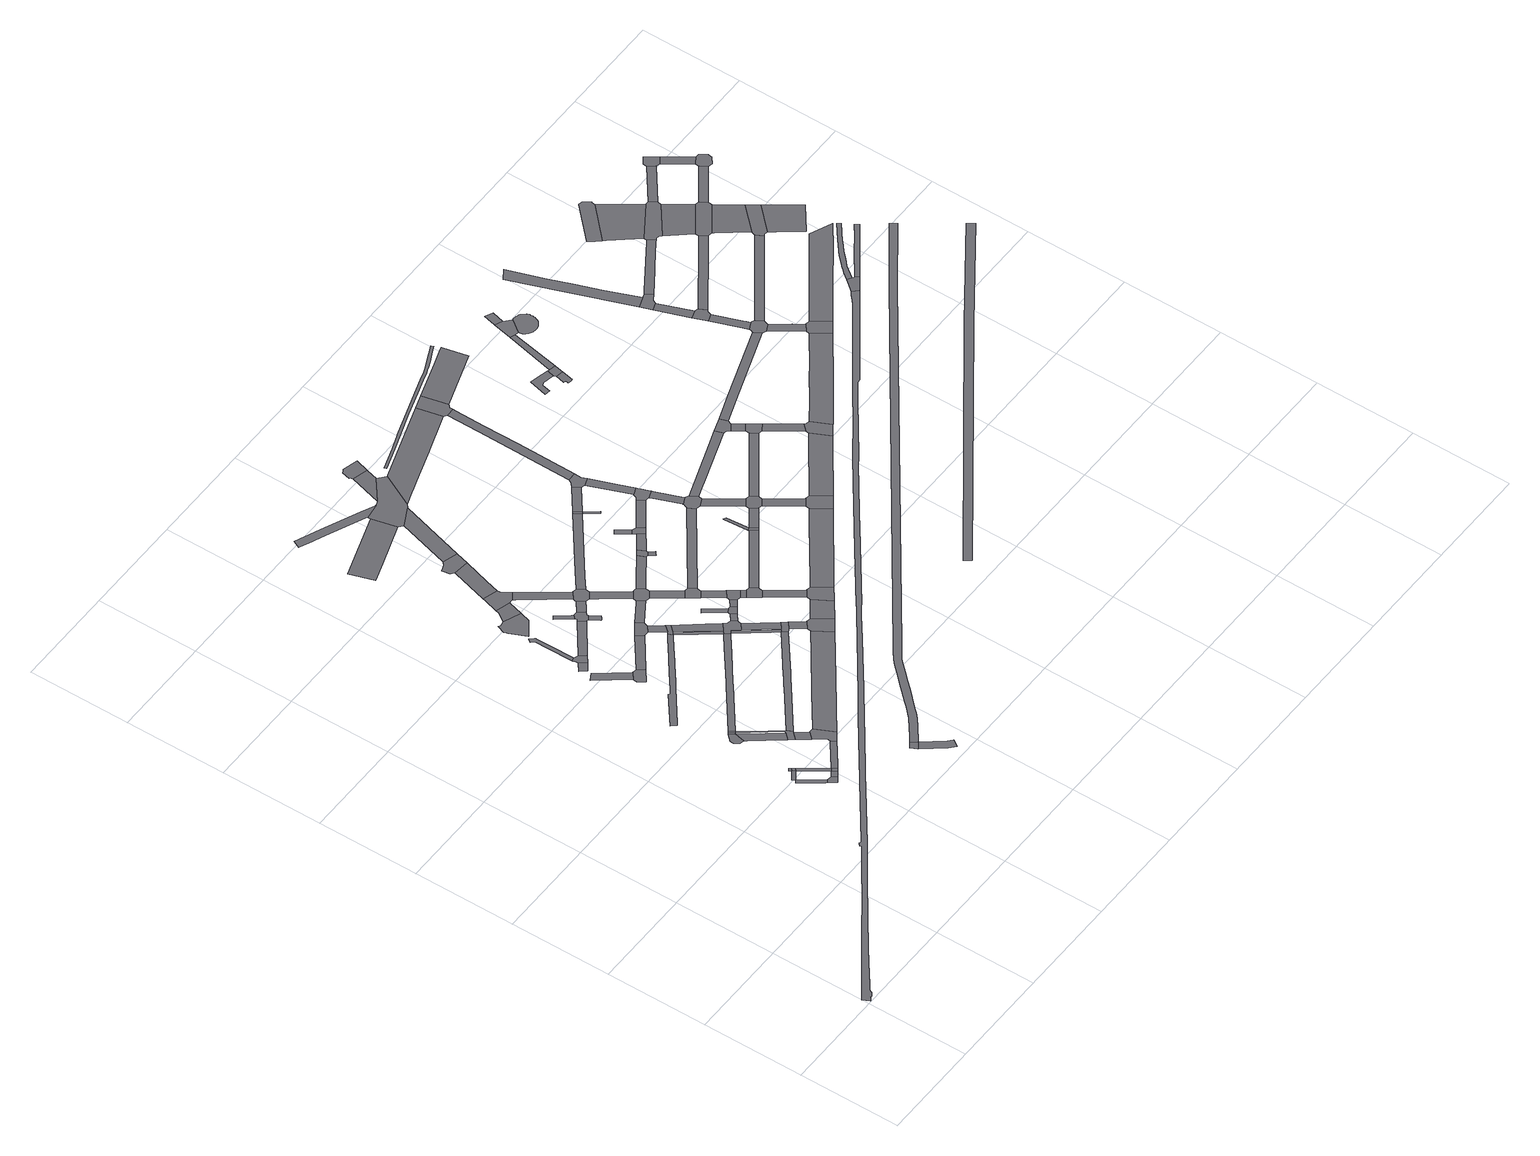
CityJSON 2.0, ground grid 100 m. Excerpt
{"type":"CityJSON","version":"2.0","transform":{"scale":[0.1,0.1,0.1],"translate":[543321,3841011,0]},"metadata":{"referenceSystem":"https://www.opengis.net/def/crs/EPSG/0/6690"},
"CityObjects":{
"road1":{"type":"Road","attributes":{"RoadStructureAttribute.sectionType":"1"},"geometry":[{"type":"MultiSurface","lod":"1","boundaries":[[[0,1,2,3,4,5,6]]]}]},
"road2":{"type":"Road","attributes":{"RoadStructureAttribute.sectionType":"1"},"geometry":[{"type":"MultiSurface","lod":"1","boundaries":[[[7,8,1,9]]]}]},
"road3":{"type":"Road","geometry":[{"type":"MultiSurface","lod":"1","boundaries":[[[10,11,7,12]]]}]},
"road4":{"type":"Road","geometry":[{"type":"MultiSurface","lod":"1","boundaries":[[[6,5,13,14,15,16,17,18,19,20]]]}]},
"road5":{"type":"Road","geometry":[{"type":"MultiSurface","lod":"1","boundaries":[[[12,7,9,21]]]}]},
"road6":{"type":"Road","attributes":{"RoadStructureAttribute.sectionType":"1"},"geometry":[{"type":"MultiSurface","lod":"1","boundaries":[[[21,9,22,23]]]}]},
"road7":{"type":"Road","attributes":{"RoadStructureAttribute.sectionType":"1"},"geometry":[{"type":"MultiSurface","lod":"1","boundaries":[[[22,24,20,19,25,26]]]}]},
"road8":{"type":"Road","geometry":[{"type":"MultiSurface","lod":"1","boundaries":[[[23,22,26,27]]]}]},
"road9":{"type":"Road","geometry":[{"type":"MultiSurface","lod":"1","boundaries":[[[28,29,30,31,32,33,34]]]}]},
"road10":{"type":"Road","attributes":{"RoadStructureAttribute.sectionType":"1"},"geometry":[{"type":"MultiSurface","lod":"1","boundaries":[[[35,28,34,36]]]}]},
"road11":{"type":"Road","geometry":[{"type":"MultiSurface","lod":"1","boundaries":[[[37,35,36,38]]]}]},
"road12":{"type":"Road","attributes":{"RoadStructureAttribute.sectionType":"1"},"geometry":[{"type":"MultiSurface","lod":"1","boundaries":[[[39,40,41,23,27,42,43,44]]]}]},
"road13":{"type":"Road","attributes":{"RoadStructureAttribute.sectionType":"1"},"geometry":[{"type":"MultiSurface","lod":"1","boundaries":[[[45,46,34,33,47,48,49,50,51]]]}]},
"road14":{"type":"Road","attributes":{"RoadStructureAttribute.sectionType":"1"},"geometry":[{"type":"MultiSurface","lod":"1","boundaries":[[[52,38,36,53,54,51,50,55,56,57,58]]]}]},
"road15":{"type":"Road","geometry":[{"type":"MultiSurface","lod":"1","boundaries":[[[59,56,55,60,61,62]]]}]},
"road16":{"type":"Road","geometry":[{"type":"MultiSurface","lod":"1","boundaries":[[[63,62,61,64,65,66,67,68,69,39,44,70,71,72,73]]]}]},
"road17":{"type":"Road","attributes":{"RoadStructureAttribute.sectionType":"1"},"geometry":[{"type":"MultiSurface","lod":"1","boundaries":[[[74,75,76,77]]]}]},
"road18":{"type":"Road","attributes":{"RoadStructureAttribute.sectionType":"1"},"geometry":[{"type":"MultiSurface","lod":"1","boundaries":[[[78,79,80,81,82]]]}]},
"road19":{"type":"Road","geometry":[{"type":"MultiSurface","lod":"1","boundaries":[[[83,84,85,86,87]]]}]},
"road20":{"type":"Road","geometry":[{"type":"MultiSurface","lod":"1","boundaries":[[[77,76,88,89,90,91]]]}]},
"road21":{"type":"Road","geometry":[{"type":"MultiSurface","lod":"1","boundaries":[[[92,93,94,95,96,78,82,97,98]]]}]},
"road22":{"type":"Road","attributes":{"RoadStructureAttribute.sectionType":"1"},"geometry":[{"type":"MultiSurface","lod":"1","boundaries":[[[99,100,101,102,103,104,105,106,107,108,109,110,111,112,113,114,115]]]}]},
"road23":{"type":"Road","attributes":{"RoadStructureAttribute.sectionType":"1"},"geometry":[{"type":"MultiSurface","lod":"1","boundaries":[[[116,117,118,119,120,121,122,123,94,93]]]}]},
"road24":{"type":"Road","attributes":{"RoadStructureAttribute.sectionType":"1"},"geometry":[{"type":"MultiSurface","lod":"1","boundaries":[[[124,125,126,127,87,86]]]}]},
"road25":{"type":"Road","attributes":{"RoadStructureAttribute.sectionType":"1"},"geometry":[{"type":"MultiSurface","lod":"1","boundaries":[[[128,129,130,131,132,133,37,38,134,135,136,137,138,139]]]}]},
"road26":{"type":"Road","geometry":[{"type":"MultiSurface","lod":"1","boundaries":[[[140,141,142,143,144,145,146,147,148,149]]]}]},
"road27":{"type":"Road","attributes":{"RoadStructureAttribute.sectionType":"1"},"geometry":[{"type":"MultiSurface","lod":"1","boundaries":[[[150,151,152,98,97,153,154]]]}]},
"road28":{"type":"Road","attributes":{"RoadStructureAttribute.sectionType":"1"},"geometry":[{"type":"MultiSurface","lod":"1","boundaries":[[[155,91,90,156]]]}]},
"road29":{"type":"Road","attributes":{"RoadStructureAttribute.sectionType":"1"},"geometry":[{"type":"MultiSurface","lod":"1","boundaries":[[[157,158,149,148,159]]]}]},
"road30":{"type":"Road","attributes":{"RoadStructureAttribute.sectionType":"1"},"geometry":[{"type":"MultiSurface","lod":"1","boundaries":[[[160,161,162,163,164,165,58,57,166,167,168,169,170]]]}]},
"road31":{"type":"Road","geometry":[{"type":"MultiSurface","lod":"1","boundaries":[[[171,172,173,174,175,176,177,178]]]}]},
"road32":{"type":"Road","attributes":{"RoadStructureAttribute.sectionType":"1"},"geometry":[{"type":"MultiSurface","lod":"1","boundaries":[[[179,180,181,73,72,182,183,184,185,186,187]]]}]},
"road33":{"type":"Road","geometry":[{"type":"MultiSurface","lod":"1","boundaries":[[[188,189,157,159,190,191,192,193,194,195,196,197]]]}]},
"road34":{"type":"Road","geometry":[{"type":"MultiSurface","lod":"1","boundaries":[[[178,177,198,199,150,154,200,201,202,203,204,205,206]]]}]},
"road35":{"type":"Road","geometry":[{"type":"MultiSurface","lod":"1","boundaries":[[[207,208,155,156,209,210,211,212]]]}]},
"road36":{"type":"Road","geometry":[{"type":"MultiSurface","lod":"1","boundaries":[[[213,214,215,216,202,201]]]}]},
"road37":{"type":"Road","attributes":{"RoadStructureAttribute.sectionType":"1"},"geometry":[{"type":"MultiSurface","lod":"1","boundaries":[[[217,211,210,218,219]]]}]},
"road38":{"type":"Road","geometry":[{"type":"MultiSurface","lod":"1","boundaries":[[[219,218,99,115,220,221,222]]]}]},
"road39":{"type":"Road","attributes":{"RoadStructureAttribute.sectionType":"1"},"geometry":[{"type":"MultiSurface","lod":"1","boundaries":[[[223,224,188,197,225,226]]]}]},
"road40":{"type":"Road","attributes":{"RoadStructureAttribute.sectionType":"1"},"geometry":[{"type":"MultiSurface","lod":"1","boundaries":[[[227,206,205,228,229]]]}]},
"road41":{"type":"Road","attributes":{"RoadStructureAttribute.sectionType":"1"},"geometry":[{"type":"MultiSurface","lod":"1","boundaries":[[[230,231,192,191,232,233,234,235]]]}]},
"road42":{"type":"Road","geometry":[{"type":"MultiSurface","lod":"1","boundaries":[[[236,237,238,220,115,239,240,241,128,242]]]}]},
"road43":{"type":"Road","attributes":{"RoadStructureAttribute.sectionType":"1"},"geometry":[{"type":"MultiSurface","lod":"1","boundaries":[[[243,244,245,246,247,248]]]}]},
"road44":{"type":"Road","attributes":{"RoadStructureAttribute.sectionType":"1"},"geometry":[{"type":"MultiSurface","lod":"1","boundaries":[[[249,250,222,221,251,252,253]]]}]},
"road45":{"type":"Road","attributes":{"RoadStructureAttribute.sectionType":"1"},"geometry":[{"type":"MultiSurface","lod":"1","boundaries":[[[254,255,256,207,212,257,258]]]}]},
"road46":{"type":"Road","geometry":[{"type":"MultiSurface","lod":"1","boundaries":[[[259,260,261,262,263,264,223,226,265]]]}]},
"road47":{"type":"Road","geometry":[{"type":"MultiSurface","lod":"1","boundaries":[[[235,234,266,227,229,267,268,269,270,271]]]}]},
"road48":{"type":"Road","geometry":[{"type":"MultiSurface","lod":"1","boundaries":[[[272,273,253,252,242,128,139,274,275,276,277,278,279,280]]]}]},
"road49":{"type":"Road","geometry":[{"type":"MultiSurface","lod":"1","boundaries":[[[281,274,139,282,160,283]]]}]},
"road50":{"type":"Road","attributes":{"RoadStructureAttribute.sectionType":"1"},"geometry":[{"type":"MultiSurface","lod":"1","boundaries":[[[284,285,286,287,269,268,288,289,290,291,292]]]}]},
"road51":{"type":"Road","attributes":{"RoadStructureAttribute.sectionType":"1"},"geometry":[{"type":"MultiSurface","lod":"1","boundaries":[[[293,294,295,296,297,298,299,300,301,302,303,304,305]]]}]},
"road52":{"type":"Road","attributes":{"RoadStructureAttribute.sectionType":"1"},"geometry":[{"type":"MultiSurface","lod":"1","boundaries":[[[277,276,306,307]]]}]},
"road53":{"type":"Road","geometry":[{"type":"MultiSurface","lod":"1","boundaries":[[[308,292,291,254,258,309,310,311,312,313]]]}]},
"road54":{"type":"Road","attributes":{"RoadStructureAttribute.sectionType":"1"},"geometry":[{"type":"MultiSurface","lod":"1","boundaries":[[[314,280,279,315]]]}]},
"road55":{"type":"Road","attributes":{"RoadStructureAttribute.sectionType":"1"},"geometry":[{"type":"MultiSurface","lod":"1","boundaries":[[[316,317,318,319,320]]]}]},
"road56":{"type":"Road","geometry":[{"type":"MultiSurface","lod":"1","boundaries":[[[307,306,283,160,170,321,322,323]]]}]},
"road57":{"type":"Road","attributes":{"RoadStructureAttribute.sectionType":"1"},"geometry":[{"type":"MultiSurface","lod":"1","boundaries":[[[324,325,326,327,328,329,330,331,332,333,334,335,336,337,338,339,340,341,342,343,344,345,346,347,348,349,350,351,352,353,354,355,356,357,358,359,360,361,362,363,364,365,366,367,368,369,370,371,372,373,374,375,376,377,378,379,380,381,382,383,384,385,386,387,388,389,390,391,392,393,394,395,396,397,398,399,400,401,402,403,404,405,406,407,408,409,410,411,412,413]]]}]},
"road58":{"type":"Road","attributes":{"RoadStructureAttribute.sectionType":"1"},"geometry":[{"type":"MultiSurface","lod":"1","boundaries":[[[414,415,259,265]]]}]},
"road59":{"type":"Road","attributes":{"RoadStructureAttribute.sectionType":"1"},"geometry":[{"type":"MultiSurface","lod":"1","boundaries":[[[310,309,416,417]]]}]},
"road60":{"type":"Road","geometry":[{"type":"MultiSurface","lod":"1","boundaries":[[[320,319,314,315,418,419]]]}]},
"road61":{"type":"Road","attributes":{"RoadStructureAttribute.sectionType":"1"},"geometry":[{"type":"MultiSurface","lod":"1","boundaries":[[[323,322,420,421]]]}]},
"road62":{"type":"Road","geometry":[{"type":"MultiSurface","lod":"1","boundaries":[[[417,416,422,423,424,425,426]]]}]},
"road63":{"type":"Road","attributes":{"RoadStructureAttribute.sectionType":"1"},"geometry":[{"type":"MultiSurface","lod":"1","boundaries":[[[427,419,418,428]]]}]},
"road64":{"type":"Road","geometry":[{"type":"MultiSurface","lod":"1","boundaries":[[[421,420,179,187,429,430,431]]]}]},
"road65":{"type":"Road","attributes":{"RoadStructureAttribute.sectionType":"1"},"geometry":[{"type":"MultiSurface","lod":"1","boundaries":[[[423,422,432,433]]]}]},
"road66":{"type":"Road","attributes":{"RoadStructureAttribute.sectionType":"1"},"geometry":[{"type":"MultiSurface","lod":"1","boundaries":[[[434,435,436,313,312,437,438]]]}]},
"road67":{"type":"Road","geometry":[{"type":"MultiSurface","lod":"1","boundaries":[[[433,432,439,427,428,440,441,442]]]}]},
"road68":{"type":"Road","attributes":{"RoadStructureAttribute.sectionType":"1"},"geometry":[{"type":"MultiSurface","lod":"1","boundaries":[[[442,441,443,444]]]}]},
"road69":{"type":"Road","attributes":{"RoadStructureAttribute.sectionType":"1"},"geometry":[{"type":"MultiSurface","lod":"1","boundaries":[[[445,446,271,270,447,448,449]]]}]},
"road70":{"type":"Road","geometry":[{"type":"MultiSurface","lod":"1","boundaries":[[[450,451,452,305,304,243,248,415,414,453,454]]]}]},
"road71":{"type":"Road","geometry":[{"type":"MultiSurface","lod":"1","boundaries":[[[444,443,455,456,457,458,459]]]}]},
"road72":{"type":"Road","attributes":{"RoadStructureAttribute.sectionType":"1"},"geometry":[{"type":"MultiSurface","lod":"1","boundaries":[[[460,431,430,461]]]}]},
"road73":{"type":"Road","attributes":{"RoadStructureAttribute.sectionType":"1"},"geometry":[{"type":"MultiSurface","lod":"1","boundaries":[[[456,455,462,463]]]}]},
"road74":{"type":"Road","geometry":[{"type":"MultiSurface","lod":"1","boundaries":[[[464,465,466,434,438,467,468,469,470,471]]]}]},
"road75":{"type":"Road","attributes":{"RoadStructureAttribute.sectionType":"1"},"geometry":[{"type":"MultiSurface","lod":"1","boundaries":[[[472,452,451,473]]]}]},
"road76":{"type":"Road","geometry":[{"type":"MultiSurface","lod":"1","boundaries":[[[474,475,476,477,469,468]]]}]},
"road77":{"type":"Road","geometry":[{"type":"MultiSurface","lod":"1","boundaries":[[[478,463,462,479,460,461,480,481,482]]]}]},
"road78":{"type":"Road","geometry":[{"type":"MultiSurface","lod":"1","boundaries":[[[483,484,485,486,487,488,472,473,489]]]}]},
"road79":{"type":"Road","attributes":{"RoadStructureAttribute.sectionType":"1"},"geometry":[{"type":"MultiSurface","lod":"1","boundaries":[[[490,464,471,491,492,493]]]}]},
"road80":{"type":"Road","geometry":[{"type":"MultiSurface","lod":"1","boundaries":[[[494,495,496,497,498,499,500]]]}]},
"road81":{"type":"Road","attributes":{"RoadStructureAttribute.sectionType":"1"},"geometry":[{"type":"MultiSurface","lod":"1","boundaries":[[[501,426,425,502]]]}]},
"road82":{"type":"Road","geometry":[{"type":"MultiSurface","lod":"1","boundaries":[[[503,500,499,504,490,493,505,506]]]}]},
"road83":{"type":"Road","attributes":{"RoadStructureAttribute.sectionType":"1"},"geometry":[{"type":"MultiSurface","lod":"1","boundaries":[[[507,508,459,458,509,510,511]]]}]},
"road84":{"type":"Road","geometry":[{"type":"MultiSurface","lod":"1","boundaries":[[[512,445,449,513]]]}]},
"road85":{"type":"Road","geometry":[{"type":"MultiSurface","lod":"1","boundaries":[[[514,515,516,513,449]]]}]},
"road86":{"type":"Road","attributes":{"RoadStructureAttribute.sectionType":"1"},"geometry":[{"type":"MultiSurface","lod":"1","boundaries":[[[517,512,513,518]]]}]},
"road87":{"type":"Road","attributes":{"RoadStructureAttribute.sectionType":"1"},"geometry":[{"type":"MultiSurface","lod":"1","boundaries":[[[519,506,505,520]]]}]},
"road88":{"type":"Road","attributes":{"RoadStructureAttribute.sectionType":"1"},"geometry":[{"type":"MultiSurface","lod":"1","boundaries":[[[521,522,454,453,523,524,525,526,527,528,529,530,531]]]}]},
"road89":{"type":"Road","attributes":{"RoadStructureAttribute.sectionType":"1"},"geometry":[{"type":"MultiSurface","lod":"1","boundaries":[[[532,533,534,482,481,535,536]]]}]},
"road90":{"type":"Road","geometry":[{"type":"MultiSurface","lod":"1","boundaries":[[[537,538,507,511,539]]]}]},
"road91":{"type":"Road","attributes":{"RoadStructureAttribute.sectionType":"1"},"geometry":[{"type":"MultiSurface","lod":"1","boundaries":[[[540,541,542,543,538,537]]]}]},
"road92":{"type":"Road","geometry":[{"type":"MultiSurface","lod":"1","boundaries":[[[544,545,517,518,546,547,548,549]]]}]},
"road93":{"type":"Road","attributes":{"RoadStructureAttribute.sectionType":"1"},"geometry":[{"type":"MultiSurface","lod":"1","boundaries":[[[550,551,547,546,552,553,554]]]}]},
"road94":{"type":"Road","geometry":[{"type":"MultiSurface","lod":"1","boundaries":[[[555,556,557,554,553,558,559,560,519,520,561,562,563]]]}]},
"road95":{"type":"Road","attributes":{"RoadStructureAttribute.sectionType":"1"},"geometry":[{"type":"MultiSurface","lod":"1","boundaries":[[[564,565,563,562,566,567,568,569]]]}]},
"road96":{"type":"Road","attributes":{"RoadStructureAttribute.sectionType":"1"},"geometry":[{"type":"MultiSurface","lod":"1","boundaries":[[[570,571,537,539,572]]]}]},
"road97":{"type":"Road","geometry":[{"type":"MultiSurface","lod":"1","boundaries":[[[573,574,569,568,575,576,577,501,502,578,579,580,581,582]]]}]},
"road98":{"type":"Road","attributes":{"RoadStructureAttribute.sectionType":"1"},"geometry":[{"type":"MultiSurface","lod":"1","boundaries":[[[580,579,583,584]]]}]},
"road99":{"type":"Road","attributes":{"RoadStructureAttribute.sectionType":"1"},"geometry":[{"type":"MultiSurface","lod":"1","boundaries":[[[585,586,544,549,587,588,589,590]]]}]},
"road100":{"type":"Road","geometry":[{"type":"MultiSurface","lod":"1","boundaries":[[[584,583,570,572,591,592,593,594]]]}]},
"road101":{"type":"Road","attributes":{"RoadStructureAttribute.sectionType":"1"},"geometry":[{"type":"MultiSurface","lod":"1","boundaries":[[[592,591,595,596]]]}]},
"road102":{"type":"Road","geometry":[{"type":"MultiSurface","lod":"1","boundaries":[[[597,598,599,600,601,602,603,604,605,606,607,608,609,610,611,612,613,614,615,616,617,618,619,620,621,622]]]}]},
"road103":{"type":"Road","geometry":[{"type":"MultiSurface","lod":"1","boundaries":[[[623,521,531,585,590,624,625,626]]]}]},
"road104":{"type":"Road","geometry":[{"type":"MultiSurface","lod":"1","boundaries":[[[627,596,595,628,629,532,536,630,631]]]}]},
"road105":{"type":"Road","attributes":{"RoadStructureAttribute.sectionType":"1"},"geometry":[{"type":"MultiSurface","lod":"1","boundaries":[[[632,633,582,581,634,635,636]]]}]},
"road106":{"type":"Road","attributes":{"RoadStructureAttribute.sectionType":"1"},"geometry":[{"type":"MultiSurface","lod":"1","boundaries":[[[637,638,594,593,639]]]}]},
"road107":{"type":"Road","attributes":{"RoadStructureAttribute.sectionType":"1"},"geometry":[{"type":"MultiSurface","lod":"1","boundaries":[[[640,641,642,623,626,643]]]}]},
"road108":{"type":"Road","attributes":{"RoadStructureAttribute.sectionType":"1"},"geometry":[{"type":"MultiSurface","lod":"1","boundaries":[[[644,645,631,630,646,647,648]]]}]},
"road109":{"type":"Road","attributes":{"RoadStructureAttribute.sectionType":"1"},"geometry":[{"type":"MultiSurface","lod":"1","boundaries":[[[649,650,651,652,653,654,655,656,657,658,659,660,661,662,663,664,665,666,667,83,87,668,669,670,671,672,673,674,675,676,677,678,679,680]]]}]},
"road110":{"type":"Road","geometry":[{"type":"MultiSurface","lod":"1","boundaries":[[[681,632,636,682,683,684,685,686,687]]]}]},
"road111":{"type":"Road","attributes":{"RoadStructureAttribute.sectionType":"1"},"geometry":[{"type":"MultiSurface","lod":"1","boundaries":[[[688,689,690,691,692,693,694,695]]]}]},
"road112":{"type":"Road","attributes":{"RoadStructureAttribute.sectionType":"1"},"geometry":[{"type":"MultiSurface","lod":"1","boundaries":[[[686,685,696,697]]]}]},
"road113":{"type":"Road","geometry":[{"type":"MultiSurface","lod":"1","boundaries":[[[698,699,700,697,696,701,702,637,639,703,704]]]}]},
"road114":{"type":"Road","geometry":[{"type":"MultiSurface","lod":"1","boundaries":[[[705,706,707,708,709,710,711,712]]]}]},
"road115":{"type":"Road","geometry":[{"type":"MultiSurface","lod":"1","boundaries":[[[695,694,705,712,713,714]]]}]},
"road116":{"type":"Road","attributes":{"RoadStructureAttribute.sectionType":"1"},"geometry":[{"type":"MultiSurface","lod":"1","boundaries":[[[715,704,703,716,717,718]]]}]},
"road117":{"type":"Road","geometry":[{"type":"MultiSurface","lod":"1","boundaries":[[[719,720,721,718,717,722,723,644,648,724,725]]]}]},
"road118":{"type":"Road","attributes":{"RoadStructureAttribute.sectionType":"1"},"geometry":[{"type":"MultiSurface","lod":"1","boundaries":[[[726,714,713,727]]]}]},
"road119":{"type":"Road","attributes":{"RoadStructureAttribute.sectionType":"1"},"geometry":[{"type":"MultiSurface","lod":"1","boundaries":[[[728,726,727,729,730,731]]]}]},
"road120":{"type":"Road","attributes":{"RoadStructureAttribute.sectionType":"1"},"geometry":[{"type":"MultiSurface","lod":"1","boundaries":[[[732,733,728,731,734,735,736]]]}]},
"road121":{"type":"Road","geometry":[{"type":"MultiSurface","lod":"1","boundaries":[[[737,738,739,740,741,742,743,744,745,746,747,748,749,750,751,752,753,754,755,756,757,758,759,760,761,762,763,764,765,766,767,768,769,770,771,772,773,774,775,776,730,729]]]}]},
"road122":{"type":"Road","attributes":{"RoadStructureAttribute.sectionType":"1"},"geometry":[{"type":"MultiSurface","lod":"1","boundaries":[[[777,778,681,687,779,780,781]]]}]},
"road123":{"type":"Road","attributes":{"RoadStructureAttribute.sectionType":"1"},"geometry":[{"type":"MultiSurface","lod":"1","boundaries":[[[782,783,784,785,725,724,786,787,788,789,790,791,792]]]}]},
"road124":{"type":"Road","attributes":{"RoadStructureAttribute.sectionType":"1"},"geometry":[{"type":"MultiSurface","lod":"1","boundaries":[[[793,794,795,796,797,798]]]}]},
"road125":{"type":"Road","attributes":{"RoadStructureAttribute.sectionType":"1"},"geometry":[{"type":"MultiSurface","lod":"1","boundaries":[[[799,800,801,802,803,804,805,806]]]}]},
"road126":{"type":"Road","attributes":{"RoadStructureAttribute.sectionType":"1"},"geometry":[{"type":"MultiSurface","lod":"1","boundaries":[[[807,808,809,810,811]]]}]},
"road127":{"type":"Road","geometry":[{"type":"MultiSurface","lod":"1","boundaries":[[[812,806,805,808,807,813,814]]]}]},
"road128":{"type":"Road","geometry":[{"type":"MultiSurface","lod":"1","boundaries":[[[811,810,815,816,817,818,819,820]]]}]},
"road129":{"type":"Road","attributes":{"RoadStructureAttribute.sectionType":"1"},"geometry":[{"type":"MultiSurface","lod":"1","boundaries":[[[821,822,816,815,823,824,825]]]}]},
"road130":{"type":"Road","geometry":[{"type":"MultiSurface","lod":"1","boundaries":[[[826,825,824,827,828,777,781,829,830,831,832]]]}]},
"road131":{"type":"Road","attributes":{"RoadStructureAttribute.sectionType":"1"},"geometry":[{"type":"MultiSurface","lod":"1","boundaries":[[[833,834,830,829,835,836,837]]]}]},
"road132":{"type":"Road","geometry":[{"type":"MultiSurface","lod":"1","boundaries":[[[838,837,836,782,792,839,840,841]]]}]},
"road133":{"type":"Road","attributes":{"RoadStructureAttribute.sectionType":"1"},"geometry":[{"type":"MultiSurface","lod":"1","boundaries":[[[842,843,844,812,814,845,846,847,848]]]}]},
"road134":{"type":"Road","attributes":{"RoadStructureAttribute.sectionType":"1"},"geometry":[{"type":"MultiSurface","lod":"1","boundaries":[[[849,850,851,820,819,852,853,854,855]]]}]},
"road135":{"type":"Road","attributes":{"RoadStructureAttribute.sectionType":"1"},"geometry":[{"type":"MultiSurface","lod":"1","boundaries":[[[856,857,832,831,858,859]]]}]},
"road136":{"type":"Road","geometry":[{"type":"MultiSurface","lod":"1","boundaries":[[[860,861,862,863,864,865,866,867,868,869]]]}]},
"road137":{"type":"Road","geometry":[{"type":"MultiSurface","lod":"1","boundaries":[[[870,871,324,413,872,873,874,875]]]}]},
"road138":{"type":"Road","attributes":{"RoadStructureAttribute.sectionType":"1"},"geometry":[{"type":"MultiSurface","lod":"1","boundaries":[[[876,841,840,877,878,879,880]]]}]},
"road139":{"type":"Road","attributes":{"RoadStructureAttribute.sectionType":"1"},"geometry":[{"type":"MultiSurface","lod":"1","boundaries":[[[881,866,865,882,883,884]]]}]},
"road140":{"type":"Road","geometry":[{"type":"MultiSurface","lod":"1","boundaries":[[[884,883,842,848,885,886,887,888,889,890,891,892]]]}]},
"road141":{"type":"Road","attributes":{"RoadStructureAttribute.sectionType":"1"},"geometry":[{"type":"MultiSurface","lod":"1","boundaries":[[[893,888,887,894,895]]]}]},
"road142":{"type":"Road","geometry":[{"type":"MultiSurface","lod":"1","boundaries":[[[896,895,894,897,849,855,898,899,900,901,902]]]}]},
"road143":{"type":"Road","attributes":{"RoadStructureAttribute.sectionType":"1"},"geometry":[{"type":"MultiSurface","lod":"1","boundaries":[[[903,904,905,906,907,908,909,910,911,912,913,914,915,870,875,916,917,918,919,920,921,922,923,924,925,926,927]]]}]},
"road144":{"type":"Road","attributes":{"RoadStructureAttribute.sectionType":"1"},"geometry":[{"type":"MultiSurface","lod":"1","boundaries":[[[899,898,928,929,930]]]}]},
"road145":{"type":"Road","attributes":{"RoadStructureAttribute.sectionType":"1"},"geometry":[{"type":"MultiSurface","lod":"1","boundaries":[[[931,932,933,934,935,873,872]]]}]},
"road146":{"type":"Road","geometry":[{"type":"MultiSurface","lod":"1","boundaries":[[[930,929,936,856,859,937,938,939,940,941]]]}]},
"road147":{"type":"Road","attributes":{"RoadStructureAttribute.sectionType":"1"},"geometry":[{"type":"MultiSurface","lod":"1","boundaries":[[[942,941,940,943,944,945]]]}]},
"road148":{"type":"Road","attributes":{"RoadStructureAttribute.sectionType":"1"},"geometry":[{"type":"MultiSurface","lod":"1","boundaries":[[[946,892,891,947]]]}]},
"road149":{"type":"Road","attributes":{"RoadStructureAttribute.sectionType":"1"},"geometry":[{"type":"MultiSurface","lod":"1","boundaries":[[[948,949,902,901,950,951]]]}]},
"road150":{"type":"Road","geometry":[{"type":"MultiSurface","lod":"1","boundaries":[[[952,953,954,946,947,955,956,957]]]}]},
"road151":{"type":"Road","attributes":{"RoadStructureAttribute.sectionType":"1"},"geometry":[{"type":"MultiSurface","lod":"1","boundaries":[[[958,957,956,959,960,961]]]}]},
"road152":{"type":"Road","geometry":[{"type":"MultiSurface","lod":"1","boundaries":[[[962,963,961,960,964,965,948,951,966,967,968,969,970,971,972]]]}]}
},
"vertices":[
[1888,1782,0],[1738,1988,0],[1713,1968,0],[1835,1797,0],[1860,1762,0],[1868,1752,0],[1895,1772,0],
[1804,2074,0],[1720,2018,0],[1822,2047,0],
[1811,2113,0],[1789,2096,0],[1824,2094,0],
[1875,1743,0],[1889,1724,0],[1921,1680,0],[1935,1690,0],[1949,1701,0],[1950,1701,0],[1972,1717,0],[1940,1761,0],
[1843,2068,0],
[1993,1800,0],[2018,1818,0],
[1978,1789,0],[2010,1745,0],[2025,1756,0],
[2050,1774,0],
[1835,2759,0],[1780,2699,0],[1776,2670,0],[1775,2658,0],[1809,2613,0],[1851,2607,0],[1872,2710,0],
[1847,2766,0],[1885,2719,0],
[1860,2777,0],[1895,2727,0],
[2272,2004,0],[2256,1993,0],[2022,1821,0],[2231,1907,0],[2288,1949,0],[2298,1957,0],
[2028,2505,0],[1932,2631,0],[1868,2583,0],[1936,2493,0],[1964,2457,0],[2075,2310,0],[2130,2370,0],
[1973,2623,0],[1962,2617,0],[2141,2380,0],[2114,2257,0],[2169,2318,0],[2182,2328,0],[2154,2382,0],
[2235,2231,0],[2171,2182,0],[2198,2146,0],[2253,2207,0],
[2257,2207,0],[2205,2138,0],[2258,2067,0],[2275,2045,0],[2277,2042,0],[2277,2039,0],[2274,2022,0],[2324,1976,0],[2332,1981,0],[2387,2021,0],[2297,2207,0],
[1734,4111,0],[1662,4070,0],[1882,3777,0],[1946,3826,0],
[1768,4269,0],[1769,4267,0],[1692,4211,0],[1738,4148,0],[1815,4205,0],
[2650,1448,0],[2637,1438,0],[2594,1409,0],[2628,1343,0],[2692,1391,0],
[1876,3736,0],[1926,3671,0],[2037,3755,0],[1988,3820,0],
[1796,4332,0],[1792,4333,0],[1759,4325,0],[1760,4313,0],[1765,4313,0],[1882,4254,0],[1835,4317,0],
[2476,3840,0],[2452,3822,0],[2412,3792,0],[2368,3758,0],[2124,3573,0],[1970,3455,0],[1923,3420,0],[1913,3434,0],[1631,3217,0],[1668,3167,0],[1690,3183,0],[2009,3423,0],[2075,3474,0],[2135,3519,0],[2333,3672,0],[2369,3700,0],[2497,3798,0],
[1789,4575,0],[1788,4718,0],[1788,4724,0],[1782,4732,0],[1752,4769,0],[1728,4737,0],[1756,4705,0],[1757,4575,0],
[2787,1142,0],[2843,1092,0],[2889,1157,0],[2850,1192,0],
[2753,3455,0],[2722,3432,0],[2646,3373,0],[2627,3359,0],[2308,3114,0],[2277,3091,0],[2312,3044,0],[2343,3067,0],[2607,3267,0],[2627,3282,0],[2666,3312,0],[2791,3406,0],
[1737,5052,0],[1732,5055,0],[1717,5063,0],[1690,4988,0],[1695,4975,0],[1704,4949,0],[1776,4786,0],[1924,4895,0],[1951,4990,0],[1783,5060,0],
[2153,4550,0],[2148,4547,0],[1839,4320,0],[2200,4486,0],[2202,4488,0],
[2300,4057,0],[2350,3991,0],
[1854,5179,0],[1845,5148,0],[1993,5137,0],
[3054,3066,0],[2659,2766,0],[2633,2746,0],[2598,2720,0],[2561,2692,0],[2541,2676,0],[2586,2634,0],[2623,2662,0],[2634,2670,0],[2711,2729,0],[3087,3016,0],
[2181,4626,0],[2098,4738,0],[2087,4754,0],[2070,4742,0],[2054,4730,0],[2150,4603,0],[2163,4586,0],[2190,4615,0],
[3204,2868,0],[2998,2718,0],[2636,2454,0],[2430,2051,0],[2559,2147,0],[2638,2204,0],[2879,2379,0],[3119,2553,0],[3314,2695,0],
[1902,5349,0],[1896,5327,0],[2023,5142,0],[2036,5144,0],[2102,5191,0],[2066,5243,0],[2052,5262,0],[2050,5270,0],[2045,5306,0],[2045,5307,0],
[2168,4579,0],[2176,4568,0],[2216,4484,0],[2220,4482,0],[2259,4512,0],[2257,4515,0],[2260,4530,0],[2285,4548,0],[2235,4612,0],
[2424,4144,0],[2359,4101,0],[2379,3989,0],[2392,3987,0],[2454,4035,0],[2465,4074,0],
[2282,4390,0],[2284,4388,0],[2302,4403,0],[2321,4418,0],
[2454,4034,0],[2494,3853,0],[2547,3913,0],
[2515,3812,0],[2522,3817,0],[2575,3876,0],
[2008,5717,0],[2004,5703,0],[2086,5448,0],[2158,5697,0],
[2334,4687,0],[2327,4580,0],[2379,4620,0],
[2211,5039,0],[2119,5168,0],[2053,5121,0],[2207,4908,0],[2340,4727,0],[2404,4776,0],
[2753,3499,0],[2711,3555,0],[2624,3670,0],[2624,3628,0],[2700,3526,0],[2741,3472,0],[2773,3473,0],
[2097,6659,0],[2097,6658,0],[1471,6452,0],[1549,6215,0],[1736,6277,0],[2159,6418,0],
[2756,3640,0],[2622,3814,0],[2623,3683,0],[2779,3478,0],[2843,3527,0],
[2633,4277,0],[2618,4268,0],[2538,4216,0],[2619,4172,0],[2680,4211,0],
[2051,5870,0],[2021,5844,0],[1988,5833,0],[1962,5824,0],[1976,5745,0],[2004,5721,0],[2195,5828,0],
[2336,4700,0],[2394,4619,0],[2420,4617,0],[2485,4663,0],[2492,4704,0],[2444,4769,0],
[2893,3493,0],[2866,3497,0],[2812,3422,0],[2818,3427,0],[2873,3356,0],[2936,3404,0],[2940,3428,0],[2942,3442,0],[2907,3491,0],
[3025,3143,0],[3002,3133,0],[3072,3080,0],
[2616,4483,0],[2597,4508,0],[2567,4551,0],[2544,4583,0],[2445,4582,0],[2467,4550,0],[2617,4345,0],[2640,4314,0],[2706,4362,0],
[2247,6713,0],[2243,6715,0],[2115,6772,0],[1756,6933,0],[1753,6935,0],[1515,7041,0],[1483,6969,0],[1522,6951,0],[1566,6931,0],[1723,6860,0],[2082,6699,0],[2099,6691,0],[2253,6710,0],
[3079,3085,0],[3142,3133,0],
[2733,4358,0],[2721,4202,0],[2787,4252,0],[2791,4278,0],[2793,4291,0],[2746,4357,0],
[2970,3538,0],[3006,3489,0],
[2873,3773,0],[2856,3761,0],[2839,3749,0],[2975,3568,0],[3009,3589,0],
[3102,3026,0],[3116,3036,0],[3179,3084,0],
[6578,4833,0],[6546,4808,0],[6504,4767,0],[6467,4737,0],[6374,4671,0],[6301,4620,0],[6258,4590,0],[5960,4379,0],[5948,4372,0],[5757,4235,0],[5742,4225,0],[5739,4222,0],[5640,4152,0],[5629,4144,0],[5387,3971,0],[5042,3728,0],[4590,3399,0],[4186,3102,0],[3677,2731,0],[3665,2719,0],[3662,2717,0],[3659,2713,0],[3596,2667,0],[3581,2656,0],[3357,2494,0],[2846,2122,0],[2640,1973,0],[2429,1820,0],[2052,1546,0],[2037,1536,0],[1486,1128,0],[1471,1123,0],[1460,1130,0],[1458,1130,0],[1434,1110,0],[1442,1093,0],[1238,946,0],[945,738,0],[655,535,0],[466,403,0],[278,272,0],[49,109,0],[4,77,0],[39,6,0],[50,14,0],[70,30,0],[80,40,0],[82,36,0],[86,31,0],[122,58,0],[132,76,0],[147,93,0],[184,121,0],[291,202,0],[385,273,0],[529,379,0],[802,577,0],[1172,843,0],[1489,1071,0],[1829,1319,0],[2144,1550,0],[2504,1813,0],[2641,1913,0],[2921,2117,0],[3383,2459,0],[3604,2624,0],[3656,2662,0],[3675,2676,0],[3679,2679,0],[3687,2683,0],[3706,2692,0],[4075,2966,0],[4412,3212,0],[4541,3306,0],[4814,3506,0],[4968,3620,0],[5072,3691,0],[5343,3888,0],[5579,4058,0],[5652,4111,0],[5752,4182,0],[5760,4184,0],[5794,4190,0],[5983,4323,0],[5997,4333,0],[6408,4621,0],[6466,4662,0],[6544,4718,0],[6586,4748,0],[6632,4782,0],
[2381,6473,0],[2198,6381,0],
[2897,3960,0],[2962,4008,0],
[3071,3536,0],[3035,3586,0],
[3211,2911,0],[3274,2959,0],
[2976,3850,0],[3042,3897,0],[3046,3928,0],[3047,3937,0],[2999,4001,0],
[3100,3634,0],[3135,3584,0],
[3367,2734,0],[3437,2785,0],[3315,2951,0],
[3105,3672,0],[3171,3720,0],
[3058,4573,0],[3034,4555,0],[2870,4442,0],[2890,4359,0],[3094,4501,0],
[3101,3643,0],[3137,3584,0],[3174,3579,0],[3239,3626,0],
[3204,3537,0],[3270,3585,0],
[3138,5294,0],[2611,4895,0],[2612,4795,0],[3182,5225,0],[3183,5224,0],
[2543,6853,0],[2502,6888,0],[2298,6725,0],[2416,6502,0],[2578,6823,0],
[3283,3428,0],[3348,3475,0],[3352,3507,0],[3353,3513,0],[3306,3577,0],
[3499,3083,0],[3600,2905,0],
[3505,3122,0],[3571,3169,0],
[3113,4612,0],[3079,4588,0],[3070,4582,0],[3113,4499,0],[3115,4499,0],[3148,4523,0],[3147,4524,0],[3149,4539,0],
[2389,7044,0],[2535,7002,0],
[3152,4441,0],[3153,4439,0],[3171,4455,0],[3188,4469,0],
[3578,3168,0],[3500,3089,0],[3628,2925,0],[3725,2996,0],[3609,3161,0],
[2427,7176,0],[2419,7171,0],[2411,7166,0],[2394,7156,0],[2371,7076,0],[2382,7072,0],[2573,7134,0],
[3261,4718,0],[3174,4557,0],[3219,4589,0],[3308,4653,0],
[3266,4790,0],[3190,4898,0],[3172,4885,0],[3154,4872,0],[3229,4765,0],[3238,4752,0],[3275,4778,0],
[3748,4541,0],[3787,4471,0],
[3297,4768,0],[3244,4742,0],[3365,4694,0],[3318,4759,0],
[3843,3959,0],[3595,3782,0],[3626,3706,0],[3641,3717,0],[3889,3893,0],
[3151,5304,0],[3200,5239,0],
[3186,5221,0],[3278,5100,0],[3295,5112,0],
[3376,5473,0],[3425,5409,0],
[3573,4942,0],[3619,4877,0],
[3356,7078,0],[2592,6828,0],[2444,6511,0],[2544,6544,0],[2595,6561,0],[2652,6580,0],[2750,6612,0],[3016,6700,0],[3060,6715,0],[3331,6804,0],[3411,6831,0],
[4345,3690,0],[4133,3538,0],[4006,3446,0],[3782,3037,0],[4455,3520,0],
[3867,3976,0],[3842,3966,0],[3914,3911,0],
[3850,4201,0],[3836,4208,0],[3823,4216,0],[3823,4207,0],
[3438,5541,0],[3417,5505,0],[3461,5395,0],[3539,5424,0],[3518,5478,0],[3519,5541,0],
[3630,5177,0],[3622,5198,0],[3547,5170,0],[3613,4998,0],[3687,5025,0],
[3723,4927,0],[3701,4985,0],[3691,5012,0],[3618,4984,0],[3612,4995,0],[3600,4962,0],[3648,4873,0],[3660,4871,0],[3734,4898,0],
[3832,4632,0],[3738,4885,0],[3665,4858,0],[3764,4595,0],[3766,4591,0],[3835,4625,0],
[4052,4108,0],[3874,3981,0],[4099,4042,0],
[3849,4616,0],[3837,4624,0],[3769,4583,0],[3761,4563,0],[3755,4546,0],[3803,4468,0],[3828,4464,0],[3907,4497,0],[3918,4534,0],[3871,4603,0],
[4059,4145,0],[4124,4192,0],
[3446,6810,0],[3444,6492,0],[3523,6138,0],[3524,6491,0],[3525,6785,0],[3526,6810,0],
[4135,4035,0],[4202,4081,0],[4209,4120,0],[4162,4185,0],
[4351,3731,0],[4418,3779,0],
[4013,7387,0],[3928,7348,0],[3847,7309,0],[3780,7281,0],[3778,7280,0],[3730,7262,0],[3643,7234,0],[3494,7189,0],[3260,7112,0],[3042,7041,0],[3015,7032,0],[3013,7026,0],[2860,6974,0],[2642,6903,0],[2649,6882,0],[2867,6953,0],[3051,7015,0],[3268,7087,0],[3502,7163,0],[3651,7209,0],[3739,7237,0],[3764,7246,0],[3790,7256,0],[3858,7285,0],[3939,7324,0],[4021,7361,0],
[3495,7123,0],[3526,6828,0],[3526,6845,0],[3551,6876,0],
[4428,3777,0],[4350,3725,0],[4346,3695,0],[4579,3607,0],[4463,3771,0],
[4605,4860,0],[4440,4802,0],[4007,4565,0],[4102,4598,0],[4632,4783,0],
[4755,4605,0],[4709,4572,0],[4797,4536,0],
[4049,7304,0],[3996,7287,0],[3853,7240,0],[4105,7058,0],
[5047,4189,0],[5008,4161,0],[4619,3636,0],[5010,3916,0],[5136,4005,0],
[7403,5017,0],[6811,4601,0],[3471,2198,0],[3417,2159,0],[3347,2106,0],[3301,2063,0],[3244,2002,0],[3167,1922,0],[3161,1916,0],[3002,1748,0],[2979,1723,0],[2963,1706,0],[2929,1671,0],[2910,1650,0],[2889,1630,0],[2878,1618,0],[2873,1614,0],[2784,1546,0],[2714,1493,0],[2837,1498,0],[2905,1550,0],[2941,1582,0],[3010,1653,0],[3143,1793,0],[3208,1863,0],[3285,1945,0],[3341,2004,0],[3387,2049,0],[3458,2102,0],[3532,2156,0],[6849,4543,0],[7443,4960,0],
[4742,4907,0],[4670,4771,0],[4676,4762,0],[4678,4760,0],[4686,4748,0],[4751,4794,0],[4765,4830,0],
[4247,6434,0],[4162,6454,0],[4120,6274,0],[4170,6263,0],[4189,6350,0],[4215,6362,0],[4330,6337,0],[4348,6409,0],
[4757,4647,0],[4822,4692,0],
[4883,4606,0],[4839,4668,0],[4838,4670,0],[4757,4630,0],[4756,4605,0],[4838,4530,0],[4905,4574,0],
[4343,6312,0],[4322,6226,0],[4347,6220,0],[4340,6189,0],[4367,6181,0],[4381,6181,0],[4391,6185,0],[4413,6298,0],
[4432,6392,0],[4368,6404,0],
[5005,4431,0],[5006,4288,0],[5053,4227,0],[5109,4285,0],
[5123,4268,0],[5121,4269,0],[5119,4270,0],[5053,4223,0],[5052,4220,0],[5246,4083,0],[5159,4262,0],
[4479,6893,0],[4529,6876,0],
[4522,7081,0],[4567,6870,0],[4654,6989,0],[4594,7050,0],
[4554,7206,0],[4532,7126,0],[4599,7063,0],[4608,7108,0],[4628,7170,0],
[4567,6868,0],[4569,6855,0],[4572,6842,0],[4576,6829,0],[4583,6818,0],[4590,6807,0],[4599,6797,0],[4609,6788,0],[4620,6780,0],[4631,6774,0],[4644,6769,0],[4656,6766,0],[4669,6764,0],[4683,6764,0],[4696,6765,0],[4709,6768,0],[4721,6772,0],[4733,6778,0],[4744,6785,0],[4754,6794,0],[4764,6803,0],[4772,6814,0],[4778,6825,0],[4783,6838,0],[4787,6850,0],[4789,6863,0],[4790,6876,0],[4790,6882,0],[4789,6895,0],[4787,6908,0],[4782,6921,0],[4779,6933,0],[4747,6968,0],[4742,6972,0],[4731,6979,0],[4719,6984,0],[4706,6988,0],[4693,6991,0],[4680,6992,0],[4667,6991,0],
[5714,5244,0],[4999,4996,0],[5000,4912,0],[5407,5052,0],[5755,5173,0],
[5980,4844,0],[5656,4613,0],[5610,4581,0],[5354,4398,0],[5249,4080,0],[5507,4262,0],[5831,4492,0],[5932,4565,0],[5957,4584,0],[6003,4617,0],[6095,4681,0],
[7779,4486,0],[6844,3843,0],[4612,2280,0],[4658,2215,0],[6890,3777,0],[7825,4421,0],
[5376,6553,0],[5286,6809,0],[5205,7023,0],[5084,7383,0],[4987,7321,0],[5166,6834,0],[5396,6199,0],[5503,6238,0],
[5513,6108,0],[5438,6081,0],[5445,6062,0],[5554,5762,0],[5631,5790,0],
[5537,6248,0],[5526,6144,0],[5582,6180,0],
[5602,5628,0],[5678,5656,0],[5690,5696,0],[5698,5701,0],[5701,5704,0],[5667,5776,0],
[5785,5359,0],[5781,5369,0],[5706,5342,0],[5725,5289,0],[5797,5325,0],
[5815,5319,0],[5728,5281,0],[5723,5268,0],[5791,5158,0],[5865,5193,0],[5876,5239,0],[5838,5311,0],
[5998,5005,0],[5986,5023,0],[5921,4976,0],[5987,4883,0],[6051,4931,0],
[6056,4930,0],[6126,4703,0],[6208,4762,0],[6093,4925,0],
[6060,6590,0],[6038,6576,0],[5573,6272,0],[5810,6330,0],[5853,6359,0],[6082,6509,0],[6104,6524,0],
[6350,6255,0],[6244,6180,0],[5668,5776,0],[6270,6101,0],[6283,6110,0],[6390,6184,0],[6398,6190,0],
[6637,5874,0],[6524,5794,0],[6569,5728,0],[6673,5801,0],
[6097,7288,0],[6062,7296,0],[5752,6993,0],[5754,6990,0],[5797,6937,0],[5832,6893,0],[6140,7186,0],[6142,7217,0],[6143,7222,0],[6100,7290,0],
[6669,4944,0],[6605,4861,0],[6757,4870,0],[6732,4905,0],[6720,4906,0],[6713,4914,0],
[6910,5502,0],[6493,4963,0],[6964,5293,0],[7066,5366,0],[7125,5409,0],
[6186,7120,0],[5856,6865,0],[6062,6620,0],[6388,6832,0],
[6119,6534,0],[6158,6531,0],[6174,6511,0],[6461,6726,0],[6462,6730,0],[6463,6733,0],[6471,6764,0],[6426,6831,0],
[6618,6505,0],[6356,6294,0],[6630,6488,0],
[6640,6485,0],[6353,6272,0],[6442,6184,0],[6709,6373,0],[6711,6392,0],[6714,6413,0],[6668,6479,0],
[7145,5381,0],[7007,5274,0],[6992,5262,0],[6957,5234,0],[6892,5184,0],[6857,5153,0],[6813,5105,0],[6756,5050,0],[6751,5044,0],[6724,5014,0],[6719,5008,0],[6710,4996,0],[6695,4976,0],[6739,4957,0],[6796,5030,0],[6858,5088,0],[6917,5146,0],[6967,5187,0],[7002,5218,0],[7014,5230,0],[7032,5245,0],[7061,5270,0],[7111,5308,0],[7143,5332,0],[7167,5350,0],
[6454,6169,0],[6647,5914,0],[6870,6142,0],
[7002,5041,0],[7250,5217,0],[7223,5254,0],[7115,5176,0],[6973,5077,0],
[6641,5891,0],[6688,5812,0],[6717,5808,0],[6723,5807,0],[6725,5807,0],[6946,6033,0],
[7155,5734,0],[6769,5746,0],[6919,5540,0],[7164,5721,0],
[6749,7078,0],[6796,7013,0],
[7005,6717,0],[6749,6536,0],[6792,6468,0],[7050,6649,0],
[6874,7088,0],[6820,7164,0],[6754,7118,0],[6820,7007,0],[6838,7002,0],[6902,7047,0],
[6918,7025,0],[6853,6980,0],[7009,6756,0],[7075,6799,0],
[7084,6796,0],[7076,6797,0],[7009,6755,0],[7008,6743,0],[7075,6643,0],[7091,6639,0],[7155,6686,0],[7154,6688,0],[7156,6700,0],[7160,6728,0],[7114,6792,0]
]}
